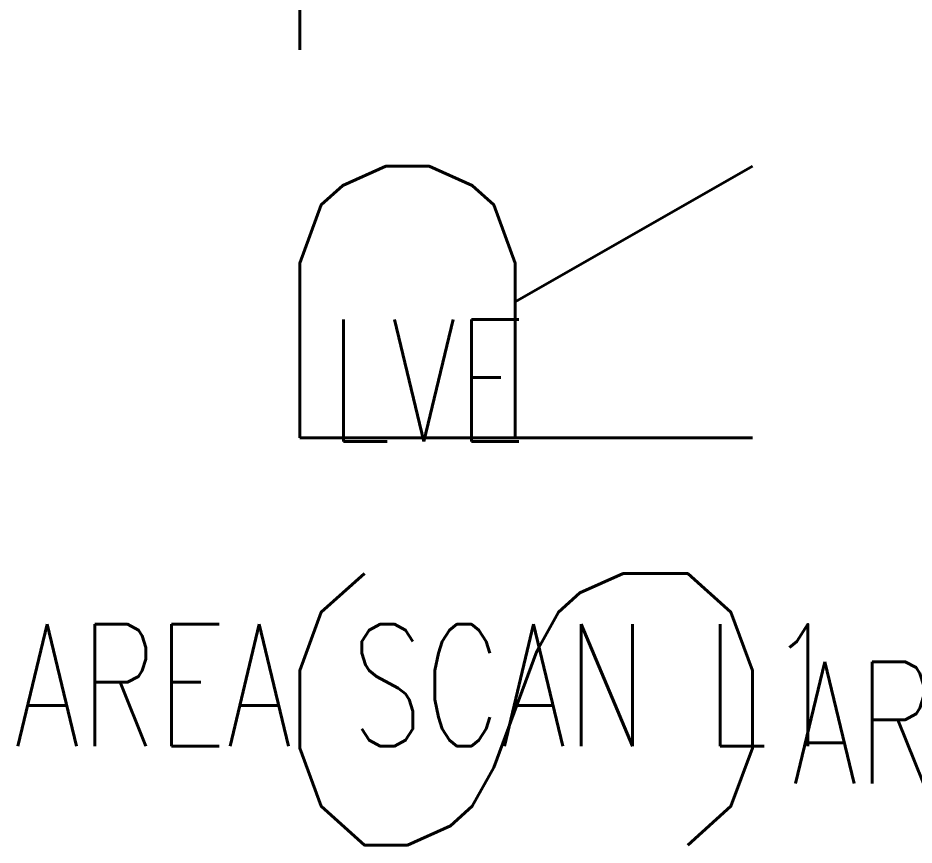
# Model space of a CAD drawing. Header units: inches. Extents: x 0.1 to 89.7, y 0.1 to 57.6.
# Drawn here: x 79.158 to 80.071, y 26.562 to 27.405 of the extents above; entities that cross this region are included whole.
import ezdxf
from ezdxf.enums import TextEntityAlignment as Align

# ---------------------------------------------------------------- set-up
doc = ezdxf.new("R2010")
doc.units = ezdxf.units.IN
doc.header["$MEASUREMENT"] = 0
for name, color, linetype in [('PDESC', 142, 'Continuous'), ('PLOC', 8, 'Continuous'), ('PSYMS', 7, 'Continuous'), ('PTAG', 150, 'Continuous')]:
    doc.layers.add(name, color=color, linetype=linetype)
doc.styles.add('WD', font='romans.shx', dxfattribs={"height": 0.185})

# ---------------------------------------------------------------- blocks, each defined once
blk = doc.blocks.new('440R_S13R2')
at = {"style": 'WD', "width": 0.7}
for tag, p in [('INST', (0.4, 5.5721)), ('LOC', (0.4, 5.4025)), ('DESC1', (0.4, 5.24625)), ('DESC2', (0.4, 5.09)), ('DESC3', (0.4, 4.94207)), ('XREF', (0.4, 4.37125))]:
    blk.add_attdef(tag, text='', height=0.125, dxfattribs=at).set_placement(p, align=Align.CENTER)
at = {"style": 'WD'}
blk.add_attdef('TAG1', text='', height=0.125, dxfattribs=at).set_placement((0.4, 4.7775), align=Align.CENTER)
at = {"style": 'WD', "flags": 9}
blk.add_attdef('FAMILY', (0.60469, 4.74234), '', height=0.01, dxfattribs=at)
for tag, p in [('CAT', (0.62974, 4.69817)), ('MFG', (0.6278, 4.67873)), ('ASSYCODE', (0.62997, 4.66136))]:
    blk.add_attdef(tag, text='', height=0.01, dxfattribs=at).set_placement(p, align=Align.CENTER)
blk = doc.blocks.new('AB_ 440R_D22S2')
at = {"style": 'WD', "width": 0.7}
for tag, p in [('INST', (1.25, 5.2946)), ('LOC', (1.25, 5.125)), ('DESC1', (1.25, 4.96875)), ('DESC2', (1.25, 4.8125)), ('DESC3', (1.25, 4.66457)), ('XREF', (1.25, 4.09375))]:
    blk.add_attdef(tag, text='', height=0.125, dxfattribs=at).set_placement(p, align=Align.CENTER)
at = {"style": 'WD'}
blk.add_attdef('TAG1', text='', height=0.125, dxfattribs=at).set_placement((1.25, 4.5), align=Align.CENTER)
at = {"style": 'WD', "flags": 9}
blk.add_attdef('FAMILY', (1.45469, 4.46484), '', height=0.01, dxfattribs=at)
for tag, p in [('CAT', (1.47974, 4.42067)), ('MFG', (1.4778, 4.40123)), ('ASSYCODE', (1.47997, 4.38386))]:
    blk.add_attdef(tag, text='', height=0.01, dxfattribs=at).set_placement(p, align=Align.CENTER)

msp = doc.modelspace()

# ---------------------------------------------------------------- block references
at = {"layer": 'PSYMS'}
ref = msp.add_blockref('440R_S13R2', (79.17794, 21.60587), dxfattribs=dict(at, xscale=0.9935880310615606, yscale=0.9935880310615606, zscale=0.9935880310615606))
ref.add_attrib('DESC2', 'AREA SCAN L1', dxfattribs={"layer": 'PDESC', "height": 0.1241985, "style": 'WD', "width": 0.7}).set_placement((79.57538, 26.66324), align=Align.CENTER)
ref.add_attrib('LOC', 'LVE', dxfattribs={"layer": 'PLOC', "height": 0.124199, "style": 'WD', "width": 0.7}).set_placement((79.57538, 26.97373), align=Align.CENTER)
ref.add_attrib('P_TAG1', 'SR727', dxfattribs={"layer": 'PTAG', "height": 0.461257, "rotation": 90, "style": 'WD', "flags": 8}).set_placement((79.67577, 27.50133), align=Align.MIDDLE_CENTER)
ref = msp.add_blockref('AB_ 440R_D22S2', (80.02677, 21.63692), dxfattribs=dict(at, xscale=0.9935880310615606, yscale=0.9935880310615606, zscale=0.9935880310615606))
ref.add_attrib('DESC2', 'AREA SCAN R1', dxfattribs={"layer": 'PDESC', "height": 0.1241985, "style": 'WD', "width": 0.7}).set_placement((80.375, 26.625), align=Align.CENTER)

doc.saveas('drawing.dxf')
